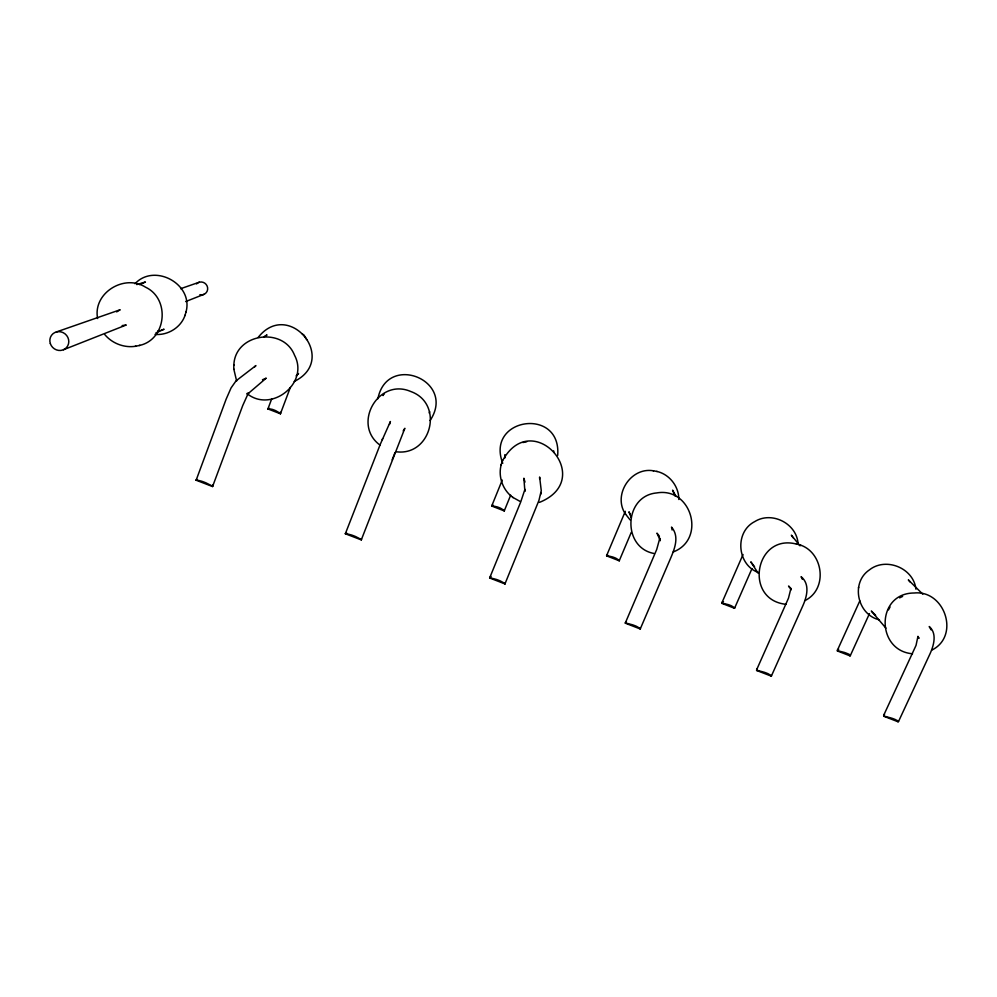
<?xml version="1.0" encoding="UTF-8"?>
<svg xmlns="http://www.w3.org/2000/svg" width="997" height="997" viewBox="0 0 997 997"><rect width="100%" height="100%" fill="white"/><g stroke="black" fill="none" stroke-linecap="round" stroke-linejoin="round"><path stroke-width="1.5" d="M236.638 381.041L233.772 368.927M233.846 365.313C234.656 333.384 283.198 326.231 294.551 355.268C309.406 383.284 271.109 413.468 246.92 393.491M233.759 369.326L233.846 364.84M797.214 544.275C755.19 532.46 743.089 599.87 786.022 604.307M395.747 451.691C431.14 456.987 444.687 403.635 410.801 391.522C378.449 377.414 351.692 424.286 379.944 445.061M377.9 398.75C387.035 352.215 456.751 380.617 430.056 420.584M539.651 479.034L539.626 477.002L541.259 490.686L538.941 500.407L505.018 583.781M915.931 589.19C913.663 568.078 885.897 556.737 869.347 569.948C850.304 582.809 857.495 614.95 879.441 619.847M557.672 455.492C561.747 406.514 485.153 417.569 502.75 463.343M186.028 311.924C193.68 284.083 154.41 262.747 134.981 283.746M389.491 424.448L390.413 421.519L380.356 444.101L345.336 533.756L361.288 539.9L404.857 428.299L403.199 430.878M501.304 464.34C497.815 476.441 502.775 490.387 513.106 497.59M540.686 494.487L541.084 492.53M805.115 600.518C829.379 588.33 822.737 548.736 796.453 544.038M858.479 587.931L858.641 587.258M155.034 334.394C167.857 335.578 181.08 327.465 185.118 315.102M184.981 315.563L186.14 311.538M429.233 413.02L429.657 411.636M502.376 461.088C531.8 405.966 597.402 478.921 539.477 502.376M501.117 464.901L502.55 460.564M196.185 480.093L226.12 399.211L231.067 387.933L236.052 380.842L255.917 365.575L254.497 367.07M212.76 486.05L242.732 405.555L248.128 393.578M267.981 408.782L271.77 398.675M280.543 413.468L290.326 387.484M392.157 459.841L394.986 452.626M491.857 505.666L502.239 480.105M504.32 510.763L510.676 495.185M489.826 577.525L520.733 501.94L524.933 489.34L524.883 491.334L523.886 478.224L524.995 482.099M606.675 555.479L625.306 511.311M619.299 560.638L631.338 532.224M625.431 622.714L656.724 549.434L659.827 538.181L660.301 540.698L656.986 533.133L659.441 536.249M640.311 628.82L671.018 557.298C674.994 547.814 679.331 536.137 671.517 527.077L672.103 530.005M722.002 602.587L743.039 554.506M734.664 608.008L751.987 568.577M756.748 669.498L788.477 598.188L790.957 588.28L791.244 589.701M771.454 675.891L802.66 606.176C806.835 596.966 810.312 584.279 801.102 576.652L802.386 579.294M837.443 650.144L859.825 600.867M850.304 655.652L869.471 613.591M883.903 714.837L916.031 645.395L917.95 636.335L918.898 638.429L917.888 637.233L918.623 637.868M884.588 714.238A8.437 3.427 30.4 0 0 883.766 716.245L897.886 721.716A9.085 1.122 18.6 0 0 898.521 721.504L930.151 653.509C933.815 645.321 937.23 633.332 929.216 626.515L931.086 629.842M383.06 395.572L383.957 393.641L383.272 394.924M382.187 439.627L382.649 438.63M888.489 609.877L890.047 606.986M248.091 393.641L248.477 393.092L247.281 394.351L266.236 378.137L262.46 379.757M258.173 337.41C288.843 298.477 339.204 359.456 294.227 381.465L294.713 381.215M296.134 375.857L298.552 373.514L296.981 374.959M116.649 311.899L120.163 309.755L56.268 331.989M264.367 336.749L266.997 334.905L264.193 336.799M139.518 284.606L145.437 282.014L136.751 284.569M673.212 551.964C706.574 539.252 691.457 486.848 656.761 492.929C623.835 495.783 621.816 547.44 653.907 553.46M899.618 597.864L902.634 596.405M931.771 650.119C960.31 636.161 944.857 589.813 914.199 593.003C875.777 593.028 875.74 650.717 912.504 653.77M155.893 332.911L164.069 329.222L161.028 330.319M526.815 441.708L522.864 442.531M63.509 349.735L126.245 324.997L122.133 325.595M185.654 301.568L203.999 294.339M139.144 345.51C166.424 340.002 170.562 298.938 145.599 287.223C124.388 273.552 92.571 293.043 97.619 318.529M180.631 288.706L199.288 282.213M838.726 649.234L838.265 649.359A7.328 2.879 29 0 0 837.43 650.966L849.868 655.802A7.914 1.196 18.6 0 0 850.341 655.503L847.662 653.708A6.568 0.997 18.5 0 0 844.422 652.449L838.838 651.016A7.914 1.196 18.5 0 0 837.418 650.966M104.859 334.668C112.287 343.541 124.538 348.19 135.966 346.196M723.498 601.752L722.987 601.864A7.228 2.929 27.2 0 0 721.853 603.347L734.365 608.22A7.789 1.234 19.2 0 0 734.639 607.834L731.624 605.914A6.468 1.022 19.2 0 0 728.383 604.643L723.074 603.322A7.789 1.234 19.2 0 0 721.853 603.347M157.862 330.992L159.969 330.543M135.143 346.37L139.979 345.336M653.534 470.821C630.727 466.696 612.47 495.185 625.543 514.178M656.749 471.407C669.473 474.186 678.994 486.536 678.807 499.497M653.172 470.758L657.185 471.494M800.117 545.209L800.952 545.471M625.356 623.2L640.136 628.92A9.11 1.171 19.8 0 0 640.273 628.509L636.422 626.303A7.565 0.972 19.8 0 0 632.572 624.82L626.59 623.212A9.11 1.171 19.8 0 0 625.356 623.2A8.45 3.726 26.3 0 1 626.415 621.617M491.085 576.49A8.624 3.901 23.7 0 0 489.664 577.998L504.931 583.906A8.587 3.888 23.7 0 0 504.868 582.809M197.07 479.432A9.247 4.187 18 0 0 196.185 480.242L212.548 486.548A9.21 4.162 18 0 0 212.772 484.941M756.623 670.47L771.067 676.053A9.073 1.147 19.2 0 0 771.466 675.742L768.089 673.735A7.527 0.96 19.2 0 0 764.338 672.277L758.094 670.57A9.073 1.147 19.2 0 0 756.623 670.47A8.412 3.589 28.5 0 1 757.346 668.8M504.258 510.913L491.72 506.027A7.627 1.284 20.6 0 1 492.543 505.84L497.254 506.912A6.331 1.072 20.6 0 1 500.519 508.183L504.146 510.364A7.64 1.284 20.6 0 1 504.258 510.913A7.041 2.929 23.2 0 0 504.008 509.629M606.6 555.865L619.162 560.763A7.714 1.259 19.9 0 0 619.249 560.302L615.909 558.233A6.406 1.047 19.9 0 0 612.644 556.962L607.622 555.765A7.714 1.259 19.9 0 0 606.6 555.865A7.153 2.954 25.3 0 1 607.534 554.656M280.406 413.805A7.602 1.309 22.1 0 0 279.92 413.107L275.733 410.702A6.306 1.084 22.1 0 0 272.493 409.431L268.38 408.596A7.59 1.309 22.1 0 0 267.944 408.932L280.406 413.805A7.004 2.841 19.4 0 0 280.294 412.26M512.757 497.353L520.01 501.379M758.543 572.577C737.032 565.125 734.253 531.937 754.841 521.543C771.902 510.85 796.877 523.637 798.049 543.739M302.39 334.107L303.2 334.493M303.948 334.967L306.74 339.591M789.948 587.42L788.552 586.049L790.957 589.476M875.615 615.261L871.328 611.036L885.947 628.16M922.798 594.2L908.329 579.893L910.323 582.161M625.156 513.605L630.067 519.886M754.542 566.67L750.791 561.859L758.156 573.213M799.955 545.783L791.369 535.177L793.064 537.732M675.617 495.683L672.589 490.15L674.969 495.895M630.353 514.577L628.945 511.797L631.201 517.705M898.521 721.504L895.618 719.672A7.54 0.935 18.6 0 0 891.941 718.251L885.461 716.444A9.085 1.122 18.6 0 0 883.766 716.245M553.647 450.856L553.946 452.451M504.868 454.644L504.918 457.91M196.185 480.242A9.97 1.159 21.7 0 1 196.608 479.956L201.78 481.264A8.275 0.96 21.7 0 1 206.043 482.897L211.763 485.788A9.97 1.159 21.7 0 1 212.535 486.548M267.944 408.932A7.041 2.854 19.4 0 1 268.991 408.197M346.532 532.56A8.961 4.113 20.9 0 0 345.348 533.756A9.671 1.159 21.1 0 1 346.071 533.582L351.605 535.028A8.026 0.96 21.1 0 1 355.755 536.623L360.839 539.277A9.671 1.159 21.1 0 1 361.288 539.9A8.923 4.1 20.9 0 0 361.4 538.829M489.664 577.998A9.297 1.184 20.5 0 1 490.661 577.924L496.406 579.444A7.727 0.985 20.5 0 1 500.382 580.977L504.806 583.395A9.309 1.184 20.5 0 1 504.931 583.906M491.72 506.027A7.066 2.941 23.2 0 1 492.879 504.931M770.93 675.492A8.375 3.564 28.5 0 1 771.055 676.053M734.266 607.771A7.191 2.916 27.2 0 1 734.353 608.22M897.362 720.519A8.4 3.415 30.3 0 1 897.873 721.703M849.095 654.294A7.303 2.866 28.9 0 1 849.855 655.802M639.9 627.798A8.412 3.714 26.3 0 1 640.124 628.908M618.987 559.878A7.116 2.941 25.3 0 1 619.162 560.75M196.496 283.921A6.555 6.318 47 0 1 204.684 283.098A6.555 6.318 47 0 1 207.202 291.074A6.555 6.318 47 0 1 199.899 294.663M659.852 538.766L659.802 539.527L659.889 538.654M248.627 392.768L247.642 394.388L248.627 392.768M50.336 343.616A9.708 9.21 42.1 0 0 66.438 347.654A9.708 9.21 42.1 0 0 61.178 331.926A9.708 9.21 42.1 0 0 50.336 343.616"/></g></svg>
